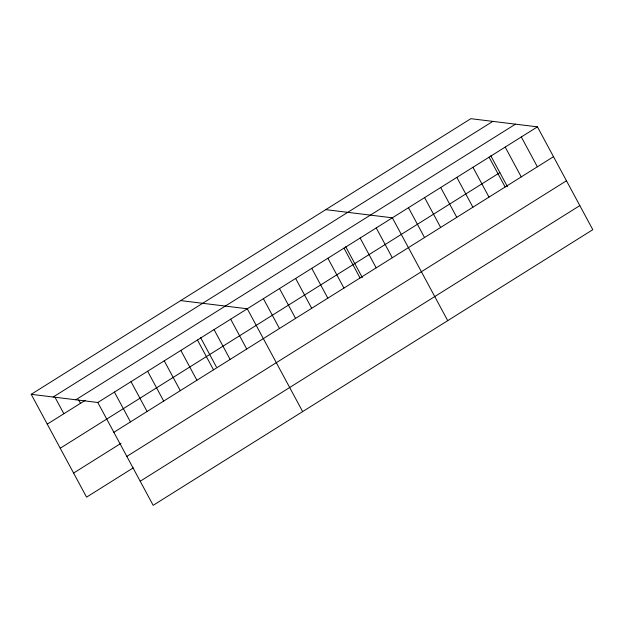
<?xml version="1.0" encoding="UTF-8"?>
<svg xmlns="http://www.w3.org/2000/svg" width="624" height="624" viewBox="0 0 624 624"><rect width="100%" height="100%" fill="white"/><g stroke="black" fill="none" stroke-linecap="round" stroke-linejoin="round"><path stroke-width="0.94" d="M31.2 394.313L470.831 118.685L537.436 126.859L592.8 229.687L153.169 505.315L97.804 402.488L31.2 394.313L86.564 497.141L133.232 467.891M53.18 397.012L492.812 121.384M75.824 399.789L515.455 124.16M47.26 424.141L85.223 400.343M97.804 402.488L537.436 126.859M60.232 448.227L499.863 172.606M113.864 432.315L553.496 156.686M73.593 473.054L121.048 443.297M126.836 456.401L566.467 180.773M140.197 481.221L579.829 205.6M325.751 209.641L392.356 217.815L447.72 320.642M180.671 300.596L247.276 308.771L302.648 411.598M521.313 136.968L537.373 166.795M505.19 147.069L521.251 176.896M490.784 155.743L507.437 186.67M489.076 157.178L505.136 187.005M472.953 167.287L489.013 197.114M456.83 177.388L472.891 207.215M440.716 187.496L456.776 217.324M424.593 197.605L440.653 227.432M408.47 207.706L424.531 237.533M376.233 227.924L392.293 257.751M360.118 238.025L376.178 267.852M345.704 246.698L362.357 277.625M343.996 248.134L360.056 277.961M327.873 258.242L343.933 288.07M311.758 268.343L327.818 298.171M295.636 278.452L311.696 308.279M279.513 288.561L295.573 318.388M263.398 298.67L279.458 328.497M230.669 319.184L246.73 349.011M214.063 329.597L230.123 359.424M200.624 337.654L216.388 366.928M197.449 340.01L213.509 369.837M180.843 350.423L196.903 380.25M164.237 360.836L180.297 390.663M147.631 371.249L163.691 401.076M131.017 381.662L147.077 411.489M114.41 392.075L130.471 421.902M78.64 399.906L80.48 403.315M55.154 397.535L63.866 413.728"/></g></svg>
